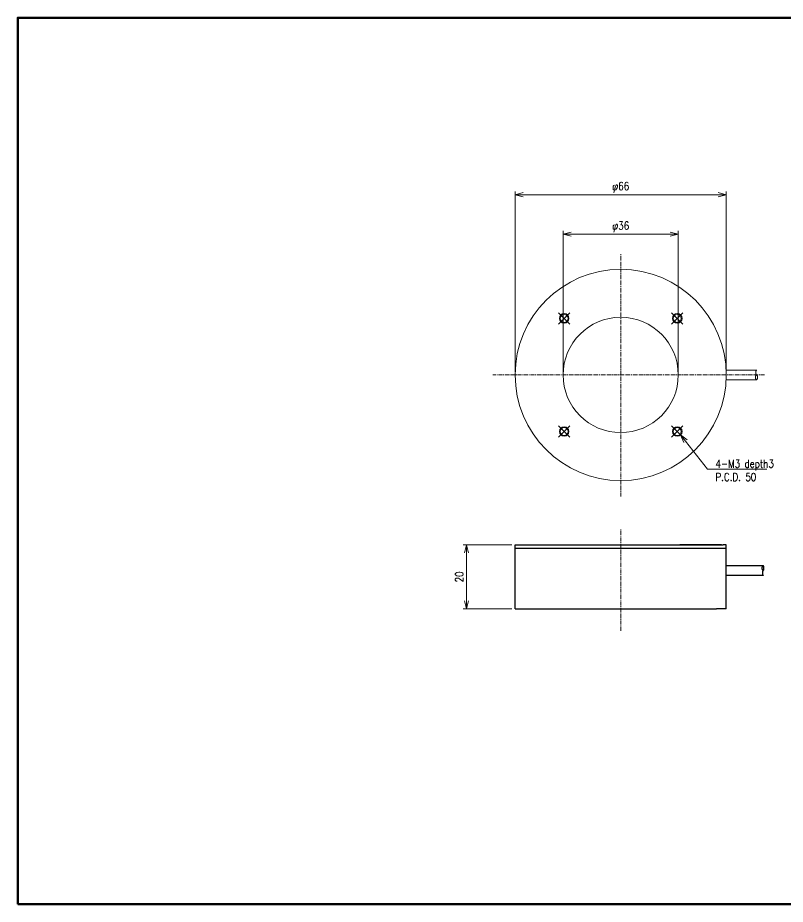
# Model space of a CAD drawing. Header units: millimetres. Extents: x 4 to 387, y 0 to 281.
# Drawn here: x 4 to 244, y 4 to 281 of the extents above; entities that cross this region are included whole.
import ezdxf
from ezdxf import colors
from ezdxf.entities.mleader import LeaderData, LeaderLine
from ezdxf.math import Vec2, Vec3

# ---------------------------------------------------------------- set-up
doc = ezdxf.new("R2010")
doc.units = ezdxf.units.MM
doc.linetypes.add('C6CONTINUOUS', pattern=[0])
doc.linetypes.add('CENTER', pattern=[2, 1.25, -0.25, 0.25, -0.25])
doc.layers.get('0').update_dxf_attribs({"lineweight": 30})
doc.layers.get('Defpoints').update_dxf_attribs({"lineweight": 9})
for name, color, linetype, lineweight in [('2KD_寸法1', 7, 'Continuous', 15), ('2KD_寸法１', 7, 'Continuous', 15), ('2KD_寸法１ @ 1', 7, 'Continuous', 15), ('AUX', 7, 'Continuous', 40)]:
    doc.layers.add(name, color=color, linetype=linetype, lineweight=lineweight)
doc.styles.get("Standard").update_dxf_attribs({"font": 'simplex.shx', "width": 0.8, "bigfont": 'extfont.shx'})
doc.dimstyles.new('KD-STD', dxfattribs={"dimscale": 0, "dimtxt": 2.5, "dimasz": 2.5, "dimexe": 1, "dimexo": 1, "dimgap": 1, "dimtad": 1, "dimdsep": 46, "dimtxsty": 'Standard', "dimblk": 'OPEN30', "dimcen": 0, "dimadec": 0, "dimazin": 0, "dimtfac": 1, "dimtmove": 0, "dimatfit": 3, "dimldrblk": 'OPEN30', "dimfxl": 1, "dimtfill": 1, "dimtolj": 1, "dimtzin": 0, "dimlwd": 15, "dimlwe": 15, "dimarcsym": 0})

# ---------------------------------------------------------------- blocks, each defined once
blk = doc.blocks.new('_Open30')
at = {"lineweight": -2}
for p, q in [((-1, 0.26794919), (0, 0)), ((0, 0), (-1, -0.26794919)), ((0, 0), (-1, 0))]:
    blk.add_line(p, q, dxfattribs=at)
blk = doc.blocks.new('*D26')
at = {"layer": '2KD_寸法１', "color": 0, "lineweight": 15}
for p, q in [((158.5300270770335, 116.2748875800166), (143.313501263983, 116.2748875800166)), ((144.313501263983, 113.7748875800166), (144.313501263983, 98.77488758001661)), ((158.5300270770335, 96.27488758001661), (143.313501263983, 96.27488758001661))]:
    blk.add_line(p, q, dxfattribs=at)
at = {"layer": 'Defpoints', "color": 0}
for p in [(159.5300270770334, 116.2748875800166), (144.313501263983, 96.27488758001661), (159.5300270770334, 96.27488758001661)]:
    blk.add_point(p, dxfattribs=at)
at = {"layer": '2KD_寸法１', "color": 0, "lineweight": 15, "xscale": 2.5, "yscale": 2.5, "zscale": 2.5}
for p, rotation in [((144.313501263983, 116.2748875800166), 90), ((144.313501263983, 96.27488758001661), 270)]:
    blk.add_blockref('_Open30', p, dxfattribs=dict(at, rotation=rotation))
at = {"layer": '2KD_寸法１', "color": 0, "insert": (142.0635012639829, 106.2748875800166), "char_height": 2.5, "attachment_point": 5, "rotation": 90, "bg_fill": 3, "box_fill_scale": 1.1, "bg_fill_color": 9, "bg_fill_true_color": 13158600, "bg_fill_transparency": 4392098}
blk.add_mtext('\\A1;20', dxfattribs=at)
blk = doc.blocks.new('A$C13424D0B')
at = {"ltscale": 0.1}
for p, q in [((-19.44543648263012, 15.9099025766973), (-15.90990257669735, 19.44543648262999)), ((-19.44543648263008, 19.44543648263004), (-15.90990257669738, 15.90990257669725)), ((15.90990257669736, 19.44543648263013), (19.44543648263013, 15.90990257669742)), ((19.4454364826301, 19.44543648263016), (15.90990257669739, 15.90990257669742)), ((-15.90990257669733, -19.44543648263024), (-19.44543648263008, -15.9099025766975)), ((-19.44543648263006, -19.44543648263024), (-15.90990257669735, -15.9099025766975)), ((19.44543648263011, -15.9099025766975), (15.90990257669735, -19.44543648263021)), ((19.44543648263008, -19.44543648263024), (15.90990257669736, -15.90990257669747))]:
    blk.add_line(p, q, dxfattribs=at)
for p, q in [((42.55495942714389, 1.5), (32.95495942714536, 1.5)), ((42.55495942714389, -1.5), (32.95495942714536, -1.5))]:
    blk.add_line(p, q)
for points in [[(42.5049594271482, -1.5), (42.4700594271422, -1.497200012207114), (42.43545942714321, -1.488600015640285), (42.40145942714351, -1.47449994087222), (42.368159427148, -1.454800009727478), (42.33595942714653, -1.4297000169754), (42.3049594271439, -1.399500012397792), (42.2755594271444, -1.364400029182519), (42.24785942714571, -1.324499964714077), (42.22215942714739, -1.280300021171596), (42.1985594271469, -1.232100009918325), (42.17725942714659, -1.180099964141874), (42.1585594271461, -1.125), (42.14245942714529, -1.066900014877404), (42.12905942714189, -1.006500005722017), (42.11855942714523, -0.944100022315979), (42.11105942714548, -0.8803000450135128), (42.10645942714529, -0.8154000043869019), (42.10495942714681, -0.75), (42.10645942714529, -0.6845999956130981), (42.11105942714548, -0.6196999549865723), (42.11855942714523, -0.5558999776841063), (42.12905942714189, -0.4934999942779827), (42.14245942714529, -0.4330999851227091), (42.1585594271461, -0.375), (42.17725942714659, -0.3199000358582964), (42.1985594271469, -0.2678999900818155), (42.22215942714739, -0.2196999788285154), (42.24785942714571, -0.1755000352859781), (42.2755594271444, -0.1355999708175943), (42.3049594271439, -0.1004999876022339), (42.33595942714653, -0.0702999830245972), (42.368159427148, -0.0451999902726072), (42.40145942714351, -0.0255000591278076), (42.43545942714321, -0.0113999843598265), (42.4700594271422, -0.0027999877929972), (42.5049594271482, 0)], [(42.5049594271482, 0), (42.46155942714589, 0.0113999843597128), (42.4194594271472, 0.045199990272522), (42.3799594271482, 0.1004999876022055), (42.34425942714788, 0.1754000186920166), (42.31345942714738, 0.2678999900817871), (42.28845942714601, 0.375), (42.27005942714511, 0.4934999942779257), (42.25875942714679, 0.6196999549866007), (42.25495942714821, 0.75), (42.25875942714679, 0.8802000284194946), (42.27005942714511, 1.006500005722017), (42.28845942714601, 1.125), (42.31345942714738, 1.232100009918184), (42.34425942714788, 1.32449996471402), (42.3799594271482, 1.399500012397679), (42.4194594271472, 1.454699993133516), (42.46155942714589, 1.488600015640171), (42.5049594271482, 1.5)], [(42.5049594271482, 0), (42.54835942714331, -0.0113999843598265), (42.59045942714202, -0.0453000068664835), (42.6299594271482, -0.1004999876022339), (42.66565942714859, -0.1755000352859781), (42.6964594271418, -0.2678999900818155), (42.7214594271432, -0.375), (42.7398594271441, -0.4934999942779827), (42.75115942714239, -0.6197999715805054), (42.75495942714822, -0.75), (42.75115942714239, -0.8803000450135128), (42.7398594271441, -1.006500005722017), (42.7214594271432, -1.125), (42.6964594271418, -1.232100009918325), (42.66565942714859, -1.324599981307981), (42.6299594271482, -1.399500012397792), (42.59045942714202, -1.454800009727478), (42.54835942714331, -1.488600015640285), (42.5049594271482, -1.5)]]:
    blk.add_lwpolyline(points)
for centre, radius in [((0, 0), 33), ((-17.67766952966374, 17.67766952966366), 1.5), ((-17.67766952966374, 17.67766952966366), 1.25), ((0, 0), 18), ((17.67766952966374, 17.67766952966377), 1.5), ((17.67766952966374, 17.67766952966377), 1.25), ((-17.6776695296637, -17.67766952966389), 1.5), ((-17.6776695296637, -17.67766952966389), 1.25), ((17.67766952966373, -17.67766952966386), 1.5), ((17.67766952966373, -17.67766952966386), 1.25)]:
    blk.add_circle(centre, radius)
blk = doc.blocks.new('*D27')
at = {"layer": '2KD_寸法１', "color": 0, "lineweight": 15}
for p, q in [((174.5300270770336, 170.3920912696577), (174.5300270770336, 214.3778562892718)), ((177.0300270770335, 213.3778562892718), (208.0300270770336, 213.3778562892718)), ((210.5300270770336, 170.3920912696577), (210.5300270770336, 214.3778562892718))]:
    blk.add_line(p, q, dxfattribs=at)
at = {"layer": 'Defpoints', "color": 0}
for p in [(210.5300270770336, 213.3778562892718), (174.5300270770336, 169.3920912696577), (210.5300270770336, 169.3920912696577)]:
    blk.add_point(p, dxfattribs=at)
at = {"layer": '2KD_寸法１', "color": 0, "lineweight": 15, "xscale": 2.5, "yscale": 2.5, "zscale": 2.5, "rotation": 180}
blk.add_blockref('_Open30', (174.5300270770336, 213.3778562892718), dxfattribs=at)
at = {"layer": '2KD_寸法１', "color": 0, "lineweight": 15, "xscale": 2.5, "yscale": 2.5, "zscale": 2.5}
blk.add_blockref('_Open30', (210.5300270770336, 213.3778562892718), dxfattribs=at)
at = {"layer": '2KD_寸法１', "color": 0, "insert": (192.5300270770335, 215.6278562892718), "char_height": 2.5, "attachment_point": 5, "bg_fill": 3, "box_fill_scale": 1.1, "bg_fill_color": 9, "bg_fill_true_color": 13158600, "bg_fill_transparency": 4392586}
blk.add_mtext('\\A1;φ36', dxfattribs=at)
blk = doc.blocks.new('*D28')
at = {"layer": '2KD_寸法１', "color": 0, "lineweight": 15}
for p, q in [((159.5300270770334, 170.3920912696577), (159.5300270770334, 226.7160794612929)), ((162.0300270770335, 225.7160794612929), (223.0300270770336, 225.7160794612929)), ((225.5300270770336, 170.3920912696577), (225.5300270770336, 226.7160794612929))]:
    blk.add_line(p, q, dxfattribs=at)
at = {"layer": 'Defpoints', "color": 0}
for p in [(225.5300270770336, 225.7160794612929), (159.5300270770334, 169.3920912696577), (225.5300270770336, 169.3920912696577)]:
    blk.add_point(p, dxfattribs=at)
at = {"layer": '2KD_寸法１', "color": 0, "lineweight": 15, "xscale": 2.5, "yscale": 2.5, "zscale": 2.5, "rotation": 180}
blk.add_blockref('_Open30', (159.5300270770334, 225.7160794612929), dxfattribs=at)
at = {"layer": '2KD_寸法１', "color": 0, "lineweight": 15, "xscale": 2.5, "yscale": 2.5, "zscale": 2.5}
blk.add_blockref('_Open30', (225.5300270770336, 225.7160794612929), dxfattribs=at)
at = {"layer": '2KD_寸法１', "color": 0, "insert": (192.5300270770335, 227.9660794612929), "char_height": 2.5, "attachment_point": 5, "bg_fill": 3, "box_fill_scale": 1.1, "bg_fill_color": 9, "bg_fill_true_color": 13158600, "bg_fill_transparency": 4393306}
blk.add_mtext('\\A1;φ66', dxfattribs=at)
blk = doc.blocks.new('A$C43A25883')
for p, q in [((0, 0), (0, 20)), ((0, 20), (1, 20)), ((1, 20), (64.99999999999999, 20)), ((1.5, 20), (64.50000000000007, 20)), ((1.5, 20), (14.5, 20)), ((64.50000000000007, 20), (51.50000000000009, 20)), ((65.99999999999999, 20), (64.99999999999999, 20)), ((65.99999999999999, 0), (65.99999999999999, 20)), ((0, 0), (2.500000000000009, 0)), ((0, 0), (3, 0)), ((3, 0), (63, 0)), ((65.99999999999999, 0), (63, 0)), ((65.99999999999999, 0), (63.49999999999997, 0))]:
    blk.add_line(p, q)
at = {"color": 7, "linetype": 'C6CONTINUOUS'}
for p, q in [((77.55000000000291, 13.50000000000001), (65.99999999999999, 13.50000000000001)), ((65.99999999999999, 10.50000000000001), (65.99999999999999, 13.50000000000001)), ((65.99999999999999, 11.00000000000001), (65.99999999999999, 12.50000000000001)), ((65.99999999999999, 11.50000000000001), (65.99999999999999, 12.00000000000001)), ((77.55000000000291, 10.50000000000001), (65.99999999999999, 10.50000000000001))]:
    blk.add_line(p, q, dxfattribs=at)
for points in [[(77.55000000000291, 13.50000000000001), (77.51509999999686, 13.49720001220704), (77.48049999999783, 13.48860001564027), (77.44649999999817, 13.4744999408722), (77.41320000000269, 13.45480000972749), (77.3810000000012, 13.42970001697542), (77.34999999999853, 13.39950001239778), (77.32059999999909, 13.36440002918245), (77.29290000000036, 13.32449996471406), (77.26720000000203, 13.28030002117158), (77.24360000000159, 13.23210000991823), (77.22230000000123, 13.18009996414186), (77.20360000000072, 13.12500000000001), (77.18749999999999, 13.06690001487733), (77.17409999999651, 13.00650000572206), (77.16359999999985, 12.94410002231599), (77.15610000000014, 12.88030004501344), (77.15149999999993, 12.81540000438691), (77.15000000000144, 12.75000000000001), (77.15149999999993, 12.68459999561311), (77.15610000000014, 12.61969995498658), (77.16359999999985, 12.55589997768403), (77.17409999999651, 12.49349999427797), (77.18749999999999, 12.43309998512269), (77.20360000000072, 12.37500000000001), (77.22230000000123, 12.31990003585817), (77.24360000000159, 12.2678999900818), (77.26720000000203, 12.21969997882844), (77.29290000000036, 12.17550003528596), (77.32059999999909, 12.13559997081758), (77.34999999999853, 12.10049998760225), (77.3810000000012, 12.07029998302461), (77.41320000000269, 12.04519999027253), (77.44649999999817, 12.02550005912782), (77.48049999999783, 12.01139998435975), (77.51509999999686, 12.00279998779298), (77.55000000000291, 12.00000000000001)], [(77.55000000000291, 12.00000000000001), (77.50660000000059, 11.98860001564027), (77.46450000000183, 11.95480000972749), (77.42500000000291, 11.89950001239778), (77.38930000000252, 11.82459998130799), (77.35850000000208, 11.73210000991822), (77.33350000000063, 11.62500000000001), (77.31509999999976, 11.50650000572206), (77.30380000000149, 11.38030004501344), (77.3000000000029, 11.25000000000001), (77.30380000000149, 11.11979997158052), (77.31509999999976, 10.99349999427797), (77.33350000000063, 10.87500000000001), (77.35850000000208, 10.7678999900818), (77.38930000000252, 10.67550003528596), (77.42500000000291, 10.60049998760224), (77.46450000000183, 10.54530000686647), (77.50660000000059, 10.51139998435975), (77.55000000000291, 10.50000000000001)], [(77.55000000000291, 12.00000000000001), (77.5933999999979, 12.01139998435975), (77.63549999999667, 12.04530000686647), (77.6750000000029, 12.10049998760225), (77.71070000000326, 12.17550003528596), (77.74149999999644, 12.2678999900818), (77.76649999999789, 12.37500000000001), (77.78489999999873, 12.49349999427797), (77.79619999999701, 12.61979997158052), (77.8000000000029, 12.75000000000001), (77.79619999999701, 12.88030004501344), (77.78489999999873, 13.00650000572206), (77.76649999999789, 13.12500000000001), (77.74149999999644, 13.23210000991823), (77.71070000000326, 13.324599981308), (77.6750000000029, 13.39950001239778), (77.63549999999667, 13.45480000972749), (77.5933999999979, 13.48860001564027), (77.55000000000291, 13.50000000000001)]]:
    blk.add_lwpolyline(points, dxfattribs=at)
blk = doc.blocks.new('A$C74493D83')
blk.add_line((0, 19), (66.00000000000003, 19))
blk.add_blockref('A$C43A25883', (0, 0))

msp = doc.modelspace()

# ---------------------------------------------------------------- linework, layer by layer
at = {"layer": '2KD_寸法１', "color": 2, "linetype": 'CENTER'}
for p, q in [((192.5300270770335, 131.3920912696577), (192.5300270770335, 207.3920912696577)), ((237.5300270770336, 169.3920912696577), (152.5300270770335, 169.3920912696577))]:
    msp.add_line(p, q, dxfattribs=at)
at = {"layer": '2KD_寸法１', "color": 2, "linetype": 'CENTER', "lineweight": 5}
msp.add_line((192.5300270770335, 89.38712723301252), (192.5300270770335, 121.2748875800167), dxfattribs=at)
at = {"layer": 'AUX', "lineweight": 70}
msp.add_lwpolyline([(3.999999758280865, 4.000000249163575), (386.9999997582809, 4.000000249163575), (386.9999997582809, 281.0000002491635), (3.999999758280865, 281.0000002491635)], close=True, dxfattribs=at)

# ---------------------------------------------------------------- block references
at = {"layer": '2KD_寸法1'}
msp.add_blockref('A$C13424D0B', (192.5300270770335, 169.3920912696577), dxfattribs=at)

# ---------------------------------------------------------------- leaders
at = {"layer": '2KD_寸法１ @ 1'}
ml = msp.add_multileader_mtext('Standard', dxfattribs=at)
ml.set_content('4-M3 depth3\\PP.C.D. 50', color=256)
ml.set_leader_properties(lineweight=15)
ml.set_arrow_properties(name='OPEN30')
ml.build(insert=Vec2(0, 0))
ml.multileader.update_dxf_attribs({"text_left_attachment_type": 6, "text_right_attachment_type": 6, "dogleg_length": 1.5, "arrow_head_size": 2.5})
ctx = ml.context
ctx.base_point, ctx.char_height, ctx.arrow_head_size, ctx.landing_gap_size, ctx.plane_origin = Vec3(221.1544264522795, 139.9068750369931), 2.5, 2.5, 1, Vec3(269.7049413735412, 126.5671465352311)
ctx.left_attachment, ctx.right_attachment = 6, 6
notes = []
notes.append((ctx, [(0, (1, 1, 0), (219.6544264522795, 139.9068750369931), (1, 0), 1.5, [(0, [(211.2683567784771, 150.6537615682141)], 0, [])])]))
ctx.mtext.insert, ctx.mtext.flow_direction = Vec3(222.1544264522795, 142.9068750369931), 5
for ctx, leaders in notes:
    for number, flags, end, landing, length, lines in leaders:
        leader = LeaderData()
        leader.index, (leader.has_last_leader_line, leader.has_dogleg_vector, leader.attachment_direction) = number, flags
        leader.last_leader_point, leader.dogleg_vector, leader.dogleg_length = Vec3(end), Vec3(landing), length
        for number, points, colour, breaks in lines:
            line = LeaderLine()
            line.index, line.vertices, line.color, line.breaks = number, Vec3.list(points), colors.encode_raw_color(colour), breaks
            leader.lines.append(line)
        ctx.leaders.append(leader)

# ---------------------------------------------------------------- next in the draw order: dimensions: what is measured, and where the dimension line sits
dim = msp.add_linear_dim(base=(210.5300270770336, 213.3778562892718), p1=(174.5300270770336, 169.3920912696577), p2=(210.5300270770336, 169.3920912696577), text='φ<>', dimstyle='KD-STD', override={"dimscale": 1, "dimtix": 0, "dimtofl": 1, "dimtmove": 0, "dimatfit": 3, "dimtfillclr": 256}, dxfattribs=at)
dim.commit()
dim.dimension.update_dxf_attribs({"geometry": '*D27', "text_midpoint": (192.5300270770335, 215.6278562892718)})
dim = msp.add_linear_dim(base=(144.313501263983, 96.27488758001661), p1=(159.5300270770334, 116.2748875800166), p2=(159.5300270770334, 96.27488758001661), angle=90, dimstyle='KD-STD', override={"dimscale": 1, "dimtix": 0, "dimtofl": 1, "dimtmove": 0, "dimatfit": 3}, dxfattribs=at)
dim.commit()
dim.dimension.update_dxf_attribs({"geometry": '*D26', "text_midpoint": (142.0635012639829, 106.2748875800166)})

# ---------------------------------------------------------------- next in the draw order: block references
msp.add_blockref('A$C74493D83', (159.5300270770334, 96.27488758001661))

# ---------------------------------------------------------------- next in the draw order: dimensions: what is measured, and where the dimension line sits
dim = msp.add_linear_dim(base=(225.5300270770336, 225.7160794612929), p1=(159.5300270770334, 169.3920912696577), p2=(225.5300270770336, 169.3920912696577), text='φ<>', dimstyle='KD-STD', override={"dimscale": 1, "dimtix": 0, "dimtofl": 1, "dimtmove": 0, "dimatfit": 3, "dimtfillclr": 256}, dxfattribs=at)
dim.commit()
dim.dimension.update_dxf_attribs({"geometry": '*D28', "text_midpoint": (192.5300270770335, 227.9660794612929)})

doc.saveas('drawing.dxf')
